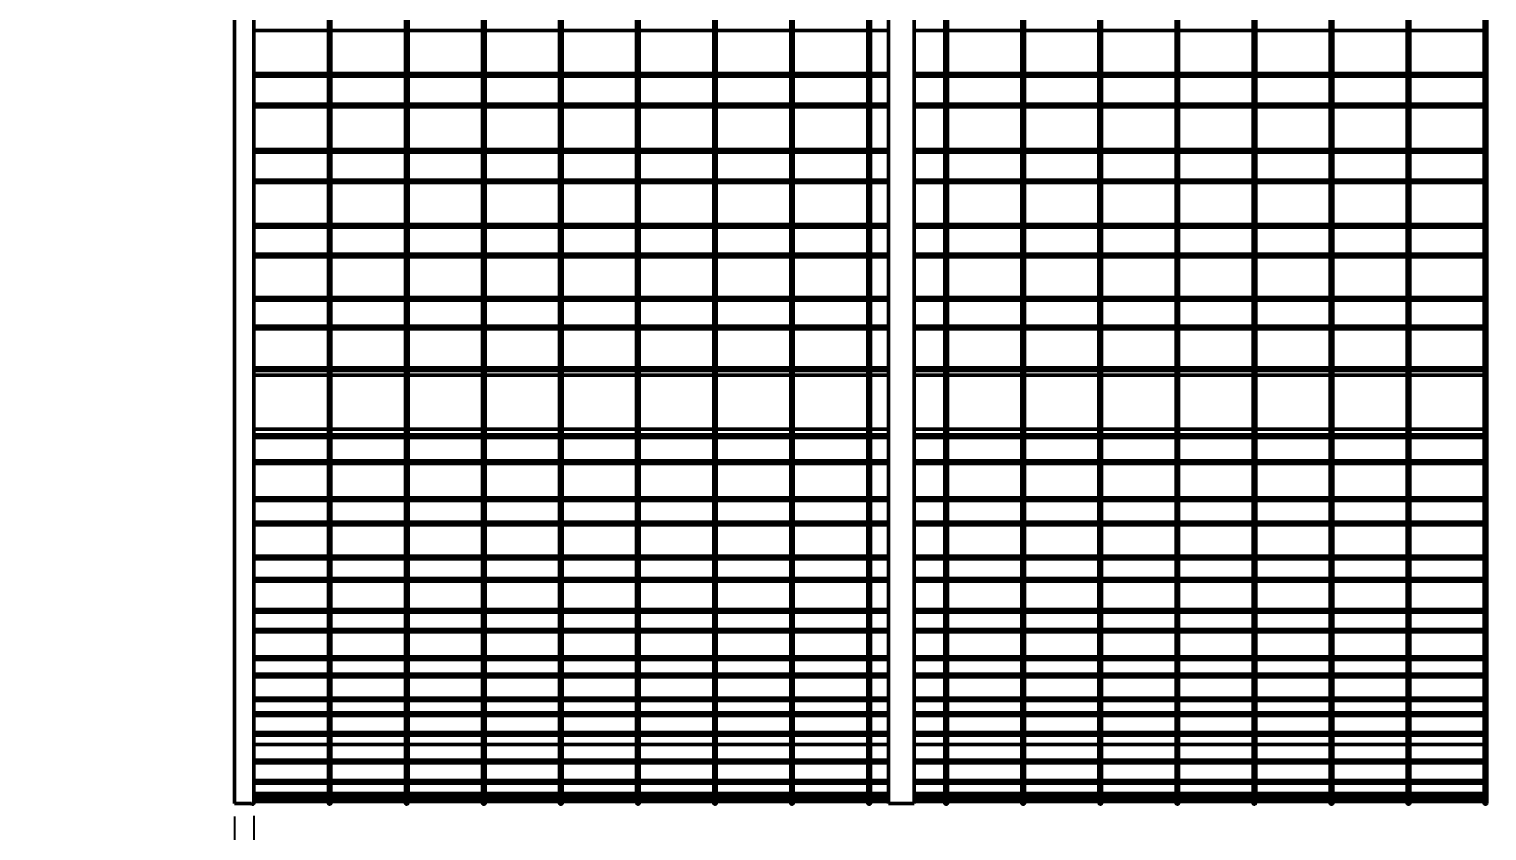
# Model space of a CAD drawing. Header units: millimetres. Extents: x 0 to 4200, y 0 to 2970.
# Drawn here: x 1057 to 1625, y 1677 to 1989 of the extents above; entities that cross this region are included whole.
import ezdxf

# ---------------------------------------------------------------- set-up
doc = ezdxf.new("R2010")
doc.units = ezdxf.units.MM
doc.header["$LTSCALE"] = 10
doc.layers.add('Co ban', color=7, linetype='Continuous', lineweight=50)
doc.layers.add('Dimension (ANSI)', color=7, linetype='Continuous', lineweight=25)
doc.styles.add('StandardAM_ANSI', font='')
doc.styles.get('StandardAM_ANSI').set_extended_font_data('VNI-Helve-Condense')
doc.dimstyles.new('Default - mm (ANSI)', dxfattribs={"dimscale": 10, "dimtxt": 5, "dimasz": 4, "dimexe": 2, "dimexo": 0.5, "dimgap": 0.8, "dimtad": 1, "dimtoh": 1, "dimdec": 0, "dimrnd": 1e-08, "dimzin": 4, "dimdsep": 46, "dimtxsty": 'StandardAM_ANSI', "dimcen": 0.09, "dimdle": 10, "dimclrd": 256, "dimclre": 256, "dimclrt": 256, "dimadec": 1, "dimazin": 1, "dimtfac": 0.61, "dimtofl": 0, "dimtmove": 0, "dimatfit": 3, "dimldrblk": 'DOT', "dimfxl": 1, "dimtolj": 1, "dimtzin": 4, "dimlwd": -1, "dimlwe": -1, "dimarcsym": 0})

# ---------------------------------------------------------------- blocks, each defined once
blk = doc.blocks.new('*D6')
at = {"layer": 'Defpoints', "color": 0, "transparency": 16777216}
for p in [(1137.24, 1688.04), (2149.24, 1688.04), (2149.24, 1343.69)]:
    blk.add_point(p, dxfattribs=at)
at = {"layer": 'Dimension (ANSI)', "transparency": 16777216}
for p, q in [((1137.24, 1683.04), (1137.24, 1323.69)), ((2149.24, 1683.04), (2149.24, 1323.69)), ((1177.24, 1343.69), (2109.24, 1343.69))]:
    blk.add_line(p, q, dxfattribs=at)
for points in [[(1177.24, 1350.36), (1177.24, 1337.02), (1137.24, 1343.69)], [(2109.24, 1350.36), (2109.24, 1337.02), (2149.24, 1343.69)]]:
    blk.add_solid(points, dxfattribs=at)
at = {"layer": 'Dimension (ANSI)', "color": 150, "true_color": 0x0080ff, "transparency": 16777216, "insert": (1580.15, 1402.76), "char_height": 50, "attachment_point": 1, "style": 'StandardAM_ANSI'}
blk.add_mtext('\\A1;1012', dxfattribs=at)
blk = doc.blocks.new('_Dot')
at = {"color": 0, "linetype": 'ByBlock', "lineweight": -2}
blk.add_line((-0.5, 0), (-1, 0), dxfattribs=at)
at = {"color": 0, "linetype": 'ByBlock', "const_width": 0.5}
blk.add_lwpolyline([(-0.25, 0, 1), (0.25, 0, 1)], format="xyb", close=True, dxfattribs=at)
blk = doc.blocks.new('*D7')
at = {"layer": 'Defpoints', "color": 0, "transparency": 16777216}
for p in [(1137.24, 1688.04), (1144.74, 1688.29), (1144.74, 1487.39)]:
    blk.add_point(p, dxfattribs=at)
at = {"layer": 'Dimension (ANSI)', "transparency": 16777216}
for p, q in [((1137.24, 1683.04), (1137.24, 1467.39)), ((1144.74, 1683.29), (1144.74, 1467.39)), ((1097.24, 1487.39), (1057.24, 1487.39)), ((1184.74, 1487.39), (1224.74, 1487.39))]:
    blk.add_line(p, q, dxfattribs=at)
for points in [[(1097.24, 1494.06), (1097.24, 1480.73), (1137.24, 1487.39)], [(1184.74, 1494.06), (1184.74, 1480.73), (1144.74, 1487.39)]]:
    blk.add_solid(points, dxfattribs=at)
at = {"layer": 'Dimension (ANSI)', "color": 150, "true_color": 0x0080ff, "transparency": 16777216, "insert": (1109.15, 1545.39), "char_height": 50, "attachment_point": 1, "style": 'StandardAM_ANSI'}
blk.add_mtext('\\A1; \\fVNI-Helve-Condense|b0|i0;\\H50.0000;7', dxfattribs=at)

msp = doc.modelspace()

# ---------------------------------------------------------------- linework, layer by layer
at = {"layer": 'Co ban'}
for p, q in [((1137.24, 2288.04), (1137.24, 1688.04)), ((1144.74, 1688.29), (1144.74, 2287.79)), ((1173.74, 2287.79), (1173.74, 1688.29)), ((1174.74, 1688.29), (1174.74, 2287.79)), ((1203.74, 2287.79), (1203.74, 1688.29)), ((1204.74, 1688.29), (1204.74, 2287.79)), ((1233.74, 2287.79), (1233.74, 1688.29)), ((1234.74, 1688.29), (1234.74, 2287.79)), ((1263.74, 2287.79), (1263.74, 1688.29)), ((1264.74, 1688.29), (1264.74, 2287.79)), ((1293.74, 2287.79), (1293.74, 1688.29)), ((1294.74, 1688.29), (1294.74, 2287.79)), ((1323.74, 2287.79), (1323.74, 1688.29)), ((1324.74, 1688.29), (1324.74, 2287.79)), ((1353.74, 2287.79), (1353.74, 1688.29)), ((1354.74, 1688.29), (1354.74, 2287.79)), ((1383.74, 2287.79), (1383.74, 1688.29)), ((1384.74, 1688.29), (1384.74, 2287.79)), ((1391.74, 2288.04), (1391.74, 1688.04)), ((1401.74, 1688.04), (1401.74, 2288.04)), ((1413.74, 2287.79), (1413.74, 1688.29)), ((1414.74, 1688.29), (1414.74, 2287.79)), ((1443.74, 2287.79), (1443.74, 1688.29)), ((1444.74, 1688.29), (1444.74, 2287.79)), ((1473.74, 2287.79), (1473.74, 1688.29)), ((1474.74, 1688.29), (1474.74, 2287.79)), ((1503.74, 2287.79), (1503.74, 1688.29)), ((1504.74, 1688.29), (1504.74, 2287.79)), ((1533.74, 2287.79), (1533.74, 1688.29)), ((1534.74, 1688.29), (1534.74, 2287.79)), ((1563.74, 2287.79), (1563.74, 1688.29)), ((1564.74, 1688.29), (1564.74, 2287.79)), ((1593.74, 2287.79), (1593.74, 1688.29)), ((1594.74, 1688.29), (1594.74, 2287.79)), ((1623.74, 2287.79), (1623.74, 1688.29)), ((1624.74, 1688.29), (1624.74, 2287.79)), ((1144.74, 1988.97), (1173.74, 1988.97)), ((1174.74, 1988.97), (1203.74, 1988.97)), ((1204.74, 1988.97), (1233.74, 1988.97)), ((1234.74, 1988.97), (1263.74, 1988.97)), ((1264.74, 1988.97), (1293.74, 1988.97)), ((1294.74, 1988.97), (1323.74, 1988.97)), ((1324.74, 1988.97), (1353.74, 1988.97)), ((1354.74, 1988.97), (1383.74, 1988.97)), ((1384.74, 1988.97), (1391.74, 1988.97)), ((1401.74, 1988.97), (1413.74, 1988.97)), ((1414.74, 1988.97), (1443.74, 1988.97)), ((1444.74, 1988.97), (1473.74, 1988.97)), ((1474.74, 1988.97), (1503.74, 1988.97)), ((1504.74, 1988.97), (1533.74, 1988.97)), ((1534.74, 1988.97), (1563.74, 1988.97)), ((1564.74, 1988.97), (1593.74, 1988.97)), ((1594.74, 1988.97), (1623.74, 1988.97)), ((1144.74, 1972.23), (1173.74, 1972.23)), ((1144.74, 1971.23), (1173.74, 1971.23)), ((1174.74, 1972.23), (1203.74, 1972.23)), ((1174.74, 1971.23), (1203.74, 1971.23)), ((1204.74, 1972.23), (1233.74, 1972.23)), ((1204.74, 1971.23), (1233.74, 1971.23)), ((1234.74, 1972.23), (1263.74, 1972.23)), ((1234.74, 1971.23), (1263.74, 1971.23)), ((1264.74, 1972.23), (1293.74, 1972.23)), ((1264.74, 1971.23), (1293.74, 1971.23)), ((1294.74, 1972.23), (1323.74, 1972.23)), ((1294.74, 1971.23), (1323.74, 1971.23)), ((1324.74, 1972.23), (1353.74, 1972.23)), ((1324.74, 1971.23), (1353.74, 1971.23)), ((1354.74, 1972.23), (1383.74, 1972.23)), ((1354.74, 1971.23), (1383.74, 1971.23)), ((1384.74, 1972.23), (1391.74, 1972.23)), ((1384.74, 1971.23), (1391.74, 1971.23)), ((1401.74, 1972.23), (1413.74, 1972.23)), ((1401.74, 1971.23), (1413.74, 1971.23)), ((1414.74, 1972.23), (1443.74, 1972.23)), ((1414.74, 1971.23), (1443.74, 1971.23)), ((1444.74, 1972.23), (1473.74, 1972.23)), ((1444.74, 1971.23), (1473.74, 1971.23)), ((1474.74, 1972.23), (1503.74, 1972.23)), ((1474.74, 1971.23), (1503.74, 1971.23)), ((1504.74, 1972.23), (1533.74, 1972.23)), ((1504.74, 1971.23), (1533.74, 1971.23)), ((1534.74, 1972.23), (1563.74, 1972.23)), ((1534.74, 1971.23), (1563.74, 1971.23)), ((1564.74, 1972.23), (1593.74, 1972.23)), ((1564.74, 1971.23), (1593.74, 1971.23)), ((1594.74, 1972.23), (1623.74, 1972.23)), ((1594.74, 1971.23), (1623.74, 1971.23)), ((1144.74, 1960.22), (1173.74, 1960.22)), ((1144.74, 1959.22), (1173.74, 1959.22)), ((1174.74, 1960.22), (1203.74, 1960.22)), ((1174.74, 1959.22), (1203.74, 1959.22)), ((1204.74, 1960.22), (1233.74, 1960.22)), ((1204.74, 1959.22), (1233.74, 1959.22)), ((1234.74, 1960.22), (1263.74, 1960.22)), ((1234.74, 1959.22), (1263.74, 1959.22)), ((1264.74, 1960.22), (1293.74, 1960.22)), ((1264.74, 1959.22), (1293.74, 1959.22)), ((1294.74, 1960.22), (1323.74, 1960.22)), ((1294.74, 1959.22), (1323.74, 1959.22)), ((1324.74, 1960.22), (1353.74, 1960.22)), ((1324.74, 1959.22), (1353.74, 1959.22)), ((1354.74, 1960.22), (1383.74, 1960.22)), ((1354.74, 1959.22), (1383.74, 1959.22)), ((1384.74, 1960.22), (1391.74, 1960.22)), ((1384.74, 1959.22), (1391.74, 1959.22)), ((1401.74, 1960.22), (1413.74, 1960.22)), ((1401.74, 1959.22), (1413.74, 1959.22)), ((1414.74, 1960.22), (1443.74, 1960.22)), ((1414.74, 1959.22), (1443.74, 1959.22)), ((1444.74, 1960.22), (1473.74, 1960.22)), ((1444.74, 1959.22), (1473.74, 1959.22)), ((1474.74, 1960.22), (1503.74, 1960.22)), ((1474.74, 1959.22), (1503.74, 1959.22)), ((1504.74, 1960.22), (1533.74, 1960.22)), ((1504.74, 1959.22), (1533.74, 1959.22)), ((1534.74, 1960.22), (1563.74, 1960.22)), ((1534.74, 1959.22), (1563.74, 1959.22)), ((1564.74, 1960.22), (1593.74, 1960.22)), ((1564.74, 1959.22), (1593.74, 1959.22)), ((1594.74, 1960.22), (1623.74, 1960.22)), ((1594.74, 1959.22), (1623.74, 1959.22)), ((1144.74, 1942.61), (1173.74, 1942.61)), ((1144.74, 1941.61), (1173.74, 1941.61)), ((1174.74, 1942.61), (1203.74, 1942.61)), ((1174.74, 1941.61), (1203.74, 1941.61)), ((1204.74, 1942.61), (1233.74, 1942.61)), ((1204.74, 1941.61), (1233.74, 1941.61)), ((1234.74, 1942.61), (1263.74, 1942.61)), ((1234.74, 1941.61), (1263.74, 1941.61)), ((1264.74, 1942.61), (1293.74, 1942.61)), ((1264.74, 1941.61), (1293.74, 1941.61)), ((1294.74, 1942.61), (1323.74, 1942.61)), ((1294.74, 1941.61), (1323.74, 1941.61)), ((1324.74, 1942.61), (1353.74, 1942.61)), ((1324.74, 1941.61), (1353.74, 1941.61)), ((1354.74, 1942.61), (1383.74, 1942.61)), ((1354.74, 1941.61), (1383.74, 1941.61)), ((1384.74, 1942.61), (1391.74, 1942.61)), ((1384.74, 1941.61), (1391.74, 1941.61)), ((1401.74, 1942.61), (1413.74, 1942.61)), ((1401.74, 1941.61), (1413.74, 1941.61)), ((1414.74, 1942.61), (1443.74, 1942.61)), ((1414.74, 1941.61), (1443.74, 1941.61)), ((1444.74, 1942.61), (1473.74, 1942.61)), ((1444.74, 1941.61), (1473.74, 1941.61)), ((1474.74, 1942.61), (1503.74, 1942.61)), ((1474.74, 1941.61), (1503.74, 1941.61)), ((1504.74, 1942.61), (1533.74, 1942.61)), ((1504.74, 1941.61), (1533.74, 1941.61)), ((1534.74, 1942.61), (1563.74, 1942.61)), ((1534.74, 1941.61), (1563.74, 1941.61)), ((1564.74, 1942.61), (1593.74, 1942.61)), ((1564.74, 1941.61), (1593.74, 1941.61)), ((1594.74, 1942.61), (1623.74, 1942.61)), ((1594.74, 1941.61), (1623.74, 1941.61)), ((1144.74, 1930.74), (1173.74, 1930.74)), ((1144.74, 1929.74), (1173.74, 1929.74)), ((1174.74, 1930.74), (1203.74, 1930.74)), ((1174.74, 1929.74), (1203.74, 1929.74)), ((1204.74, 1930.74), (1233.74, 1930.74)), ((1204.74, 1929.74), (1233.74, 1929.74)), ((1234.74, 1930.74), (1263.74, 1930.74)), ((1234.74, 1929.74), (1263.74, 1929.74)), ((1264.74, 1930.74), (1293.74, 1930.74)), ((1264.74, 1929.74), (1293.74, 1929.74)), ((1294.74, 1930.74), (1323.74, 1930.74)), ((1294.74, 1929.74), (1323.74, 1929.74)), ((1324.74, 1930.74), (1353.74, 1930.74)), ((1324.74, 1929.74), (1353.74, 1929.74)), ((1354.74, 1930.74), (1383.74, 1930.74)), ((1354.74, 1929.74), (1383.74, 1929.74)), ((1384.74, 1930.74), (1391.74, 1930.74)), ((1384.74, 1929.74), (1391.74, 1929.74)), ((1401.74, 1930.74), (1413.74, 1930.74)), ((1401.74, 1929.74), (1413.74, 1929.74)), ((1414.74, 1930.74), (1443.74, 1930.74)), ((1414.74, 1929.74), (1443.74, 1929.74)), ((1444.74, 1930.74), (1473.74, 1930.74)), ((1444.74, 1929.74), (1473.74, 1929.74)), ((1474.74, 1930.74), (1503.74, 1930.74)), ((1474.74, 1929.74), (1503.74, 1929.74)), ((1504.74, 1930.74), (1533.74, 1930.74)), ((1504.74, 1929.74), (1533.74, 1929.74)), ((1534.74, 1930.74), (1563.74, 1930.74)), ((1534.74, 1929.74), (1563.74, 1929.74)), ((1564.74, 1930.74), (1593.74, 1930.74)), ((1564.74, 1929.74), (1593.74, 1929.74)), ((1594.74, 1930.74), (1623.74, 1930.74)), ((1594.74, 1929.74), (1623.74, 1929.74)), ((1144.74, 1913.44), (1173.74, 1913.44)), ((1174.74, 1913.44), (1203.74, 1913.44)), ((1204.74, 1913.44), (1233.74, 1913.44)), ((1234.74, 1913.44), (1263.74, 1913.44)), ((1264.74, 1913.44), (1293.74, 1913.44)), ((1294.74, 1913.44), (1323.74, 1913.44)), ((1324.74, 1913.44), (1353.74, 1913.44)), ((1354.74, 1913.44), (1383.74, 1913.44)), ((1384.74, 1913.44), (1391.74, 1913.44)), ((1401.74, 1913.44), (1413.74, 1913.44)), ((1414.74, 1913.44), (1443.74, 1913.44)), ((1444.74, 1913.44), (1473.74, 1913.44)), ((1474.74, 1913.44), (1503.74, 1913.44)), ((1504.74, 1913.44), (1533.74, 1913.44)), ((1534.74, 1913.44), (1563.74, 1913.44)), ((1564.74, 1913.44), (1593.74, 1913.44)), ((1594.74, 1913.44), (1623.74, 1913.44)), ((1144.74, 1912.44), (1173.74, 1912.44)), ((1174.74, 1912.44), (1203.74, 1912.44)), ((1204.74, 1912.44), (1233.74, 1912.44)), ((1234.74, 1912.44), (1263.74, 1912.44)), ((1264.74, 1912.44), (1293.74, 1912.44)), ((1294.74, 1912.44), (1323.74, 1912.44)), ((1324.74, 1912.44), (1353.74, 1912.44)), ((1354.74, 1912.44), (1383.74, 1912.44)), ((1384.74, 1912.44), (1391.74, 1912.44)), ((1401.74, 1912.44), (1413.74, 1912.44)), ((1414.74, 1912.44), (1443.74, 1912.44)), ((1444.74, 1912.44), (1473.74, 1912.44)), ((1474.74, 1912.44), (1503.74, 1912.44)), ((1504.74, 1912.44), (1533.74, 1912.44)), ((1534.74, 1912.44), (1563.74, 1912.44)), ((1564.74, 1912.44), (1593.74, 1912.44)), ((1594.74, 1912.44), (1623.74, 1912.44)), ((1144.74, 1901.85), (1173.74, 1901.85)), ((1174.74, 1901.85), (1203.74, 1901.85)), ((1204.74, 1901.85), (1233.74, 1901.85)), ((1234.74, 1901.85), (1263.74, 1901.85)), ((1264.74, 1901.85), (1293.74, 1901.85)), ((1294.74, 1901.85), (1323.74, 1901.85)), ((1324.74, 1901.85), (1353.74, 1901.85)), ((1354.74, 1901.85), (1383.74, 1901.85)), ((1384.74, 1901.85), (1391.74, 1901.85)), ((1401.74, 1901.85), (1413.74, 1901.85)), ((1414.74, 1901.85), (1443.74, 1901.85)), ((1444.74, 1901.85), (1473.74, 1901.85)), ((1474.74, 1901.85), (1503.74, 1901.85)), ((1504.74, 1901.85), (1533.74, 1901.85)), ((1534.74, 1901.85), (1563.74, 1901.85)), ((1564.74, 1901.85), (1593.74, 1901.85)), ((1594.74, 1901.85), (1623.74, 1901.85)), ((1144.74, 1900.85), (1173.74, 1900.85)), ((1174.74, 1900.85), (1203.74, 1900.85)), ((1204.74, 1900.85), (1233.74, 1900.85)), ((1234.74, 1900.85), (1263.74, 1900.85)), ((1264.74, 1900.85), (1293.74, 1900.85)), ((1294.74, 1900.85), (1323.74, 1900.85)), ((1324.74, 1900.85), (1353.74, 1900.85)), ((1354.74, 1900.85), (1383.74, 1900.85)), ((1384.74, 1900.85), (1391.74, 1900.85)), ((1401.74, 1900.85), (1413.74, 1900.85)), ((1414.74, 1900.85), (1443.74, 1900.85)), ((1444.74, 1900.85), (1473.74, 1900.85)), ((1474.74, 1900.85), (1503.74, 1900.85)), ((1504.74, 1900.85), (1533.74, 1900.85)), ((1534.74, 1900.85), (1563.74, 1900.85)), ((1564.74, 1900.85), (1593.74, 1900.85)), ((1594.74, 1900.85), (1623.74, 1900.85)), ((1144.74, 1885.03), (1173.74, 1885.03)), ((1174.74, 1885.03), (1203.74, 1885.03)), ((1204.74, 1885.03), (1233.74, 1885.03)), ((1234.74, 1885.03), (1263.74, 1885.03)), ((1264.74, 1885.03), (1293.74, 1885.03)), ((1294.74, 1885.03), (1323.74, 1885.03)), ((1324.74, 1885.03), (1353.74, 1885.03)), ((1354.74, 1885.03), (1383.74, 1885.03)), ((1384.74, 1885.03), (1391.74, 1885.03)), ((1401.74, 1885.03), (1413.74, 1885.03)), ((1414.74, 1885.03), (1443.74, 1885.03)), ((1444.74, 1885.03), (1473.74, 1885.03)), ((1474.74, 1885.03), (1503.74, 1885.03)), ((1504.74, 1885.03), (1533.74, 1885.03)), ((1534.74, 1885.03), (1563.74, 1885.03)), ((1564.74, 1885.03), (1593.74, 1885.03)), ((1594.74, 1885.03), (1623.74, 1885.03)), ((1144.74, 1884.03), (1173.74, 1884.03)), ((1174.74, 1884.03), (1203.74, 1884.03)), ((1204.74, 1884.03), (1233.74, 1884.03)), ((1234.74, 1884.03), (1263.74, 1884.03)), ((1264.74, 1884.03), (1293.74, 1884.03)), ((1294.74, 1884.03), (1323.74, 1884.03)), ((1324.74, 1884.03), (1353.74, 1884.03)), ((1354.74, 1884.03), (1383.74, 1884.03)), ((1384.74, 1884.03), (1391.74, 1884.03)), ((1401.74, 1884.03), (1413.74, 1884.03)), ((1414.74, 1884.03), (1443.74, 1884.03)), ((1444.74, 1884.03), (1473.74, 1884.03)), ((1474.74, 1884.03), (1503.74, 1884.03)), ((1504.74, 1884.03), (1533.74, 1884.03)), ((1534.74, 1884.03), (1563.74, 1884.03)), ((1564.74, 1884.03), (1593.74, 1884.03)), ((1594.74, 1884.03), (1623.74, 1884.03)), ((1144.74, 1873.81), (1173.74, 1873.81)), ((1144.74, 1872.81), (1173.74, 1872.81)), ((1174.74, 1873.81), (1203.74, 1873.81)), ((1174.74, 1872.81), (1203.74, 1872.81)), ((1204.74, 1873.81), (1233.74, 1873.81)), ((1204.74, 1872.81), (1233.74, 1872.81)), ((1234.74, 1873.81), (1263.74, 1873.81)), ((1234.74, 1872.81), (1263.74, 1872.81)), ((1264.74, 1873.81), (1293.74, 1873.81)), ((1264.74, 1872.81), (1293.74, 1872.81)), ((1294.74, 1873.81), (1323.74, 1873.81)), ((1294.74, 1872.81), (1323.74, 1872.81)), ((1324.74, 1873.81), (1353.74, 1873.81)), ((1324.74, 1872.81), (1353.74, 1872.81)), ((1354.74, 1873.81), (1383.74, 1873.81)), ((1354.74, 1872.81), (1383.74, 1872.81)), ((1384.74, 1873.81), (1391.74, 1873.81)), ((1384.74, 1872.81), (1391.74, 1872.81)), ((1401.74, 1873.81), (1413.74, 1873.81)), ((1401.74, 1872.81), (1413.74, 1872.81)), ((1414.74, 1873.81), (1443.74, 1873.81)), ((1414.74, 1872.81), (1443.74, 1872.81)), ((1444.74, 1873.81), (1473.74, 1873.81)), ((1444.74, 1872.81), (1473.74, 1872.81)), ((1474.74, 1873.81), (1503.74, 1873.81)), ((1474.74, 1872.81), (1503.74, 1872.81)), ((1504.74, 1873.81), (1533.74, 1873.81)), ((1504.74, 1872.81), (1533.74, 1872.81)), ((1534.74, 1873.81), (1563.74, 1873.81)), ((1534.74, 1872.81), (1563.74, 1872.81)), ((1564.74, 1873.81), (1593.74, 1873.81)), ((1564.74, 1872.81), (1593.74, 1872.81)), ((1594.74, 1873.81), (1623.74, 1873.81)), ((1594.74, 1872.81), (1623.74, 1872.81)), ((1144.74, 1857.64), (1173.74, 1857.64)), ((1144.74, 1856.64), (1173.74, 1856.64)), ((1174.74, 1857.64), (1203.74, 1857.64)), ((1174.74, 1856.64), (1203.74, 1856.64)), ((1204.74, 1857.64), (1233.74, 1857.64)), ((1204.74, 1856.64), (1233.74, 1856.64)), ((1234.74, 1857.64), (1263.74, 1857.64)), ((1234.74, 1856.64), (1263.74, 1856.64)), ((1264.74, 1857.64), (1293.74, 1857.64)), ((1264.74, 1856.64), (1293.74, 1856.64)), ((1294.74, 1857.64), (1323.74, 1857.64)), ((1294.74, 1856.64), (1323.74, 1856.64)), ((1324.74, 1857.64), (1353.74, 1857.64)), ((1324.74, 1856.64), (1353.74, 1856.64)), ((1354.74, 1857.64), (1383.74, 1857.64)), ((1354.74, 1856.64), (1383.74, 1856.64)), ((1384.74, 1857.64), (1391.74, 1857.64)), ((1384.74, 1856.64), (1391.74, 1856.64)), ((1401.74, 1857.64), (1413.74, 1857.64)), ((1401.74, 1856.64), (1413.74, 1856.64)), ((1414.74, 1857.64), (1443.74, 1857.64)), ((1414.74, 1856.64), (1443.74, 1856.64)), ((1444.74, 1857.64), (1473.74, 1857.64)), ((1444.74, 1856.64), (1473.74, 1856.64)), ((1474.74, 1857.64), (1503.74, 1857.64)), ((1474.74, 1856.64), (1503.74, 1856.64)), ((1504.74, 1857.64), (1533.74, 1857.64)), ((1504.74, 1856.64), (1533.74, 1856.64)), ((1534.74, 1857.64), (1563.74, 1857.64)), ((1534.74, 1856.64), (1563.74, 1856.64)), ((1564.74, 1857.64), (1593.74, 1857.64)), ((1564.74, 1856.64), (1593.74, 1856.64)), ((1594.74, 1857.64), (1623.74, 1857.64)), ((1594.74, 1856.64), (1623.74, 1856.64)), ((1173.74, 1854.79), (1144.74, 1854.79)), ((1203.74, 1854.79), (1174.74, 1854.79)), ((1233.74, 1854.79), (1204.74, 1854.79)), ((1263.74, 1854.79), (1234.74, 1854.79)), ((1293.74, 1854.79), (1264.74, 1854.79)), ((1323.74, 1854.79), (1294.74, 1854.79)), ((1353.74, 1854.79), (1324.74, 1854.79)), ((1383.74, 1854.79), (1354.74, 1854.79)), ((1391.74, 1854.79), (1384.74, 1854.79)), ((1413.74, 1854.79), (1401.74, 1854.79)), ((1443.74, 1854.79), (1414.74, 1854.79)), ((1473.74, 1854.79), (1444.74, 1854.79)), ((1503.74, 1854.79), (1474.74, 1854.79)), ((1533.74, 1854.79), (1504.74, 1854.79)), ((1563.74, 1854.79), (1534.74, 1854.79)), ((1593.74, 1854.79), (1564.74, 1854.79)), ((1623.74, 1854.79), (1594.74, 1854.79)), ((1173.74, 1833.79), (1144.74, 1833.79)), ((1203.74, 1833.79), (1174.74, 1833.79)), ((1233.74, 1833.79), (1204.74, 1833.79)), ((1263.74, 1833.79), (1234.74, 1833.79)), ((1293.74, 1833.79), (1264.74, 1833.79)), ((1323.74, 1833.79), (1294.74, 1833.79)), ((1353.74, 1833.79), (1324.74, 1833.79)), ((1383.74, 1833.79), (1354.74, 1833.79)), ((1391.74, 1833.79), (1384.74, 1833.79)), ((1413.74, 1833.79), (1401.74, 1833.79)), ((1443.74, 1833.79), (1414.74, 1833.79)), ((1473.74, 1833.79), (1444.74, 1833.79)), ((1503.74, 1833.79), (1474.74, 1833.79)), ((1533.74, 1833.79), (1504.74, 1833.79)), ((1563.74, 1833.79), (1534.74, 1833.79)), ((1593.74, 1833.79), (1564.74, 1833.79)), ((1623.74, 1833.79), (1594.74, 1833.79)), ((1144.74, 1831.55), (1173.74, 1831.55)), ((1144.74, 1830.55), (1173.74, 1830.55)), ((1174.74, 1831.55), (1203.74, 1831.55)), ((1174.74, 1830.55), (1203.74, 1830.55)), ((1204.74, 1831.55), (1233.74, 1831.55)), ((1204.74, 1830.55), (1233.74, 1830.55)), ((1234.74, 1831.55), (1263.74, 1831.55)), ((1234.74, 1830.55), (1263.74, 1830.55)), ((1264.74, 1831.55), (1293.74, 1831.55)), ((1264.74, 1830.55), (1293.74, 1830.55)), ((1294.74, 1831.55), (1323.74, 1831.55)), ((1294.74, 1830.55), (1323.74, 1830.55)), ((1324.74, 1831.55), (1353.74, 1831.55)), ((1324.74, 1830.55), (1353.74, 1830.55)), ((1354.74, 1831.55), (1383.74, 1831.55)), ((1354.74, 1830.55), (1383.74, 1830.55)), ((1384.74, 1831.55), (1391.74, 1831.55)), ((1384.74, 1830.55), (1391.74, 1830.55)), ((1401.74, 1831.55), (1413.74, 1831.55)), ((1401.74, 1830.55), (1413.74, 1830.55)), ((1414.74, 1831.55), (1443.74, 1831.55)), ((1414.74, 1830.55), (1443.74, 1830.55)), ((1444.74, 1831.55), (1473.74, 1831.55)), ((1444.74, 1830.55), (1473.74, 1830.55)), ((1474.74, 1831.55), (1503.74, 1831.55)), ((1474.74, 1830.55), (1503.74, 1830.55)), ((1504.74, 1831.55), (1533.74, 1831.55)), ((1504.74, 1830.55), (1533.74, 1830.55)), ((1534.74, 1831.55), (1563.74, 1831.55)), ((1534.74, 1830.55), (1563.74, 1830.55)), ((1564.74, 1831.55), (1593.74, 1831.55)), ((1564.74, 1830.55), (1593.74, 1830.55)), ((1594.74, 1831.55), (1623.74, 1831.55)), ((1594.74, 1830.55), (1623.74, 1830.55)), ((1144.74, 1821.43), (1173.74, 1821.43)), ((1144.74, 1820.43), (1173.74, 1820.43)), ((1174.74, 1821.43), (1203.74, 1821.43)), ((1174.74, 1820.43), (1203.74, 1820.43)), ((1204.74, 1821.43), (1233.74, 1821.43)), ((1204.74, 1820.43), (1233.74, 1820.43)), ((1234.74, 1821.43), (1263.74, 1821.43)), ((1234.74, 1820.43), (1263.74, 1820.43)), ((1264.74, 1821.43), (1293.74, 1821.43)), ((1264.74, 1820.43), (1293.74, 1820.43)), ((1294.74, 1821.43), (1323.74, 1821.43)), ((1294.74, 1820.43), (1323.74, 1820.43)), ((1324.74, 1821.43), (1353.74, 1821.43)), ((1324.74, 1820.43), (1353.74, 1820.43)), ((1354.74, 1821.43), (1383.74, 1821.43)), ((1354.74, 1820.43), (1383.74, 1820.43)), ((1384.74, 1821.43), (1391.74, 1821.43)), ((1384.74, 1820.43), (1391.74, 1820.43)), ((1401.74, 1821.43), (1413.74, 1821.43)), ((1401.74, 1820.43), (1413.74, 1820.43)), ((1414.74, 1821.43), (1443.74, 1821.43)), ((1414.74, 1820.43), (1443.74, 1820.43)), ((1444.74, 1821.43), (1473.74, 1821.43)), ((1444.74, 1820.43), (1473.74, 1820.43)), ((1474.74, 1821.43), (1503.74, 1821.43)), ((1474.74, 1820.43), (1503.74, 1820.43)), ((1504.74, 1821.43), (1533.74, 1821.43)), ((1504.74, 1820.43), (1533.74, 1820.43)), ((1534.74, 1821.43), (1563.74, 1821.43)), ((1534.74, 1820.43), (1563.74, 1820.43)), ((1564.74, 1821.43), (1593.74, 1821.43)), ((1564.74, 1820.43), (1593.74, 1820.43)), ((1594.74, 1821.43), (1623.74, 1821.43)), ((1594.74, 1820.43), (1623.74, 1820.43)), ((1144.74, 1807.02), (1173.74, 1807.02)), ((1144.74, 1806.02), (1173.74, 1806.02)), ((1174.74, 1807.02), (1203.74, 1807.02)), ((1174.74, 1806.02), (1203.74, 1806.02)), ((1204.74, 1807.02), (1233.74, 1807.02)), ((1204.74, 1806.02), (1233.74, 1806.02)), ((1234.74, 1807.02), (1263.74, 1807.02)), ((1234.74, 1806.02), (1263.74, 1806.02)), ((1264.74, 1807.02), (1293.74, 1807.02)), ((1264.74, 1806.02), (1293.74, 1806.02)), ((1294.74, 1807.02), (1323.74, 1807.02)), ((1294.74, 1806.02), (1323.74, 1806.02)), ((1324.74, 1807.02), (1353.74, 1807.02)), ((1324.74, 1806.02), (1353.74, 1806.02)), ((1354.74, 1807.02), (1383.74, 1807.02)), ((1354.74, 1806.02), (1383.74, 1806.02)), ((1384.74, 1807.02), (1391.74, 1807.02)), ((1384.74, 1806.02), (1391.74, 1806.02)), ((1401.74, 1807.02), (1413.74, 1807.02)), ((1401.74, 1806.02), (1413.74, 1806.02)), ((1414.74, 1807.02), (1443.74, 1807.02)), ((1414.74, 1806.02), (1443.74, 1806.02)), ((1444.74, 1807.02), (1473.74, 1807.02)), ((1444.74, 1806.02), (1473.74, 1806.02)), ((1474.74, 1807.02), (1503.74, 1807.02)), ((1474.74, 1806.02), (1503.74, 1806.02)), ((1504.74, 1807.02), (1533.74, 1807.02)), ((1504.74, 1806.02), (1533.74, 1806.02)), ((1534.74, 1807.02), (1563.74, 1807.02)), ((1534.74, 1806.02), (1563.74, 1806.02)), ((1564.74, 1807.02), (1593.74, 1807.02)), ((1564.74, 1806.02), (1593.74, 1806.02)), ((1594.74, 1807.02), (1623.74, 1807.02)), ((1594.74, 1806.02), (1623.74, 1806.02)), ((1144.74, 1797.6), (1173.74, 1797.6)), ((1144.74, 1796.6), (1173.74, 1796.6)), ((1174.74, 1797.6), (1203.74, 1797.6)), ((1174.74, 1796.6), (1203.74, 1796.6)), ((1204.74, 1797.6), (1233.74, 1797.6)), ((1204.74, 1796.6), (1233.74, 1796.6)), ((1234.74, 1797.6), (1263.74, 1797.6)), ((1234.74, 1796.6), (1263.74, 1796.6)), ((1264.74, 1797.6), (1293.74, 1797.6)), ((1264.74, 1796.6), (1293.74, 1796.6)), ((1294.74, 1797.6), (1323.74, 1797.6)), ((1294.74, 1796.6), (1323.74, 1796.6)), ((1324.74, 1797.6), (1353.74, 1797.6)), ((1324.74, 1796.6), (1353.74, 1796.6)), ((1354.74, 1797.6), (1383.74, 1797.6)), ((1354.74, 1796.6), (1383.74, 1796.6)), ((1384.74, 1797.6), (1391.74, 1797.6)), ((1384.74, 1796.6), (1391.74, 1796.6)), ((1401.74, 1797.6), (1413.74, 1797.6)), ((1401.74, 1796.6), (1413.74, 1796.6)), ((1414.74, 1797.6), (1443.74, 1797.6)), ((1414.74, 1796.6), (1443.74, 1796.6)), ((1444.74, 1797.6), (1473.74, 1797.6)), ((1444.74, 1796.6), (1473.74, 1796.6)), ((1474.74, 1797.6), (1503.74, 1797.6)), ((1474.74, 1796.6), (1503.74, 1796.6)), ((1504.74, 1797.6), (1533.74, 1797.6)), ((1504.74, 1796.6), (1533.74, 1796.6)), ((1534.74, 1797.6), (1563.74, 1797.6)), ((1534.74, 1796.6), (1563.74, 1796.6)), ((1564.74, 1797.6), (1593.74, 1797.6)), ((1564.74, 1796.6), (1593.74, 1796.6)), ((1594.74, 1797.6), (1623.74, 1797.6)), ((1594.74, 1796.6), (1623.74, 1796.6)), ((1144.74, 1784.3), (1173.74, 1784.3)), ((1144.74, 1783.3), (1173.74, 1783.3)), ((1174.74, 1784.3), (1203.74, 1784.3)), ((1174.74, 1783.3), (1203.74, 1783.3)), ((1204.74, 1784.3), (1233.74, 1784.3)), ((1204.74, 1783.3), (1233.74, 1783.3)), ((1234.74, 1784.3), (1263.74, 1784.3)), ((1234.74, 1783.3), (1263.74, 1783.3)), ((1264.74, 1784.3), (1293.74, 1784.3)), ((1264.74, 1783.3), (1293.74, 1783.3)), ((1294.74, 1784.3), (1323.74, 1784.3)), ((1294.74, 1783.3), (1323.74, 1783.3)), ((1324.74, 1784.3), (1353.74, 1784.3)), ((1324.74, 1783.3), (1353.74, 1783.3)), ((1354.74, 1784.3), (1383.74, 1784.3)), ((1354.74, 1783.3), (1383.74, 1783.3)), ((1384.74, 1784.3), (1391.74, 1784.3)), ((1384.74, 1783.3), (1391.74, 1783.3)), ((1401.74, 1784.3), (1413.74, 1784.3)), ((1401.74, 1783.3), (1413.74, 1783.3)), ((1414.74, 1784.3), (1443.74, 1784.3)), ((1414.74, 1783.3), (1443.74, 1783.3)), ((1444.74, 1784.3), (1473.74, 1784.3)), ((1444.74, 1783.3), (1473.74, 1783.3)), ((1474.74, 1784.3), (1503.74, 1784.3)), ((1474.74, 1783.3), (1503.74, 1783.3)), ((1504.74, 1784.3), (1533.74, 1784.3)), ((1504.74, 1783.3), (1533.74, 1783.3)), ((1534.74, 1784.3), (1563.74, 1784.3)), ((1534.74, 1783.3), (1563.74, 1783.3)), ((1564.74, 1784.3), (1593.74, 1784.3)), ((1564.74, 1783.3), (1593.74, 1783.3)), ((1594.74, 1784.3), (1623.74, 1784.3)), ((1594.74, 1783.3), (1623.74, 1783.3)), ((1144.74, 1775.68), (1173.74, 1775.68)), ((1144.74, 1774.68), (1173.74, 1774.68)), ((1174.74, 1775.68), (1203.74, 1775.68)), ((1174.74, 1774.68), (1203.74, 1774.68)), ((1204.74, 1775.68), (1233.74, 1775.68)), ((1204.74, 1774.68), (1233.74, 1774.68)), ((1234.74, 1775.68), (1263.74, 1775.68)), ((1234.74, 1774.68), (1263.74, 1774.68)), ((1264.74, 1775.68), (1293.74, 1775.68)), ((1264.74, 1774.68), (1293.74, 1774.68)), ((1294.74, 1775.68), (1323.74, 1775.68)), ((1294.74, 1774.68), (1323.74, 1774.68)), ((1324.74, 1775.68), (1353.74, 1775.68)), ((1324.74, 1774.68), (1353.74, 1774.68)), ((1354.74, 1775.68), (1383.74, 1775.68)), ((1354.74, 1774.68), (1383.74, 1774.68)), ((1384.74, 1775.68), (1391.74, 1775.68)), ((1384.74, 1774.68), (1391.74, 1774.68)), ((1401.74, 1775.68), (1413.74, 1775.68)), ((1401.74, 1774.68), (1413.74, 1774.68)), ((1414.74, 1775.68), (1443.74, 1775.68)), ((1414.74, 1774.68), (1443.74, 1774.68)), ((1444.74, 1775.68), (1473.74, 1775.68)), ((1444.74, 1774.68), (1473.74, 1774.68)), ((1474.74, 1775.68), (1503.74, 1775.68)), ((1474.74, 1774.68), (1503.74, 1774.68)), ((1504.74, 1775.68), (1533.74, 1775.68)), ((1504.74, 1774.68), (1533.74, 1774.68)), ((1534.74, 1775.68), (1563.74, 1775.68)), ((1534.74, 1774.68), (1563.74, 1774.68)), ((1564.74, 1775.68), (1593.74, 1775.68)), ((1564.74, 1774.68), (1593.74, 1774.68)), ((1594.74, 1775.68), (1623.74, 1775.68)), ((1594.74, 1774.68), (1623.74, 1774.68)), ((1144.74, 1763.61), (1173.74, 1763.61)), ((1144.74, 1762.61), (1173.74, 1762.61)), ((1174.74, 1763.61), (1203.74, 1763.61)), ((1174.74, 1762.61), (1203.74, 1762.61)), ((1204.74, 1763.61), (1233.74, 1763.61)), ((1204.74, 1762.61), (1233.74, 1762.61)), ((1234.74, 1763.61), (1263.74, 1763.61)), ((1234.74, 1762.61), (1263.74, 1762.61)), ((1264.74, 1763.61), (1293.74, 1763.61)), ((1264.74, 1762.61), (1293.74, 1762.61)), ((1294.74, 1763.61), (1323.74, 1763.61)), ((1294.74, 1762.61), (1323.74, 1762.61)), ((1324.74, 1763.61), (1353.74, 1763.61)), ((1324.74, 1762.61), (1353.74, 1762.61)), ((1354.74, 1763.61), (1383.74, 1763.61)), ((1354.74, 1762.61), (1383.74, 1762.61)), ((1384.74, 1763.61), (1391.74, 1763.61)), ((1384.74, 1762.61), (1391.74, 1762.61)), ((1401.74, 1763.61), (1413.74, 1763.61)), ((1401.74, 1762.61), (1413.74, 1762.61)), ((1414.74, 1763.61), (1443.74, 1763.61)), ((1414.74, 1762.61), (1443.74, 1762.61)), ((1444.74, 1763.61), (1473.74, 1763.61)), ((1444.74, 1762.61), (1473.74, 1762.61)), ((1474.74, 1763.61), (1503.74, 1763.61)), ((1474.74, 1762.61), (1503.74, 1762.61)), ((1504.74, 1763.61), (1533.74, 1763.61)), ((1504.74, 1762.61), (1533.74, 1762.61)), ((1534.74, 1763.61), (1563.74, 1763.61)), ((1534.74, 1762.61), (1563.74, 1762.61)), ((1564.74, 1763.61), (1593.74, 1763.61)), ((1564.74, 1762.61), (1593.74, 1762.61)), ((1594.74, 1763.61), (1623.74, 1763.61)), ((1594.74, 1762.61), (1623.74, 1762.61)), ((1144.74, 1755.86), (1173.74, 1755.86)), ((1144.74, 1754.86), (1173.74, 1754.86)), ((1174.74, 1755.86), (1203.74, 1755.86)), ((1174.74, 1754.86), (1203.74, 1754.86)), ((1204.74, 1755.86), (1233.74, 1755.86)), ((1204.74, 1754.86), (1233.74, 1754.86)), ((1234.74, 1755.86), (1263.74, 1755.86)), ((1234.74, 1754.86), (1263.74, 1754.86)), ((1264.74, 1755.86), (1293.74, 1755.86)), ((1264.74, 1754.86), (1293.74, 1754.86)), ((1294.74, 1755.86), (1323.74, 1755.86)), ((1294.74, 1754.86), (1323.74, 1754.86)), ((1324.74, 1755.86), (1353.74, 1755.86)), ((1324.74, 1754.86), (1353.74, 1754.86)), ((1354.74, 1755.86), (1383.74, 1755.86)), ((1354.74, 1754.86), (1383.74, 1754.86)), ((1384.74, 1755.86), (1391.74, 1755.86)), ((1384.74, 1754.86), (1391.74, 1754.86)), ((1401.74, 1755.86), (1413.74, 1755.86)), ((1401.74, 1754.86), (1413.74, 1754.86)), ((1414.74, 1755.86), (1443.74, 1755.86)), ((1414.74, 1754.86), (1443.74, 1754.86)), ((1444.74, 1755.86), (1473.74, 1755.86)), ((1444.74, 1754.86), (1473.74, 1754.86)), ((1474.74, 1755.86), (1503.74, 1755.86)), ((1474.74, 1754.86), (1503.74, 1754.86)), ((1504.74, 1755.86), (1533.74, 1755.86)), ((1504.74, 1754.86), (1533.74, 1754.86)), ((1534.74, 1755.86), (1563.74, 1755.86)), ((1534.74, 1754.86), (1563.74, 1754.86)), ((1564.74, 1755.86), (1593.74, 1755.86)), ((1564.74, 1754.86), (1593.74, 1754.86)), ((1594.74, 1755.86), (1623.74, 1755.86)), ((1594.74, 1754.86), (1623.74, 1754.86)), ((1144.74, 1745.15), (1173.74, 1745.15)), ((1144.74, 1744.15), (1173.74, 1744.15)), ((1174.74, 1745.15), (1203.74, 1745.15)), ((1174.74, 1744.15), (1203.74, 1744.15)), ((1204.74, 1745.15), (1233.74, 1745.15)), ((1204.74, 1744.15), (1233.74, 1744.15)), ((1234.74, 1745.15), (1263.74, 1745.15)), ((1234.74, 1744.15), (1263.74, 1744.15)), ((1264.74, 1745.15), (1293.74, 1745.15)), ((1264.74, 1744.15), (1293.74, 1744.15)), ((1294.74, 1745.15), (1323.74, 1745.15)), ((1294.74, 1744.15), (1323.74, 1744.15)), ((1324.74, 1745.15), (1353.74, 1745.15)), ((1324.74, 1744.15), (1353.74, 1744.15)), ((1354.74, 1745.15), (1383.74, 1745.15)), ((1354.74, 1744.15), (1383.74, 1744.15)), ((1384.74, 1745.15), (1391.74, 1745.15)), ((1384.74, 1744.15), (1391.74, 1744.15)), ((1401.74, 1745.15), (1413.74, 1745.15)), ((1401.74, 1744.15), (1413.74, 1744.15)), ((1414.74, 1745.15), (1443.74, 1745.15)), ((1414.74, 1744.15), (1443.74, 1744.15)), ((1444.74, 1745.15), (1473.74, 1745.15)), ((1444.74, 1744.15), (1473.74, 1744.15)), ((1474.74, 1745.15), (1503.74, 1745.15)), ((1474.74, 1744.15), (1503.74, 1744.15)), ((1504.74, 1745.15), (1533.74, 1745.15)), ((1504.74, 1744.15), (1533.74, 1744.15)), ((1534.74, 1745.15), (1563.74, 1745.15)), ((1534.74, 1744.15), (1563.74, 1744.15)), ((1564.74, 1745.15), (1593.74, 1745.15)), ((1564.74, 1744.15), (1593.74, 1744.15)), ((1594.74, 1745.15), (1623.74, 1745.15)), ((1594.74, 1744.15), (1623.74, 1744.15)), ((1144.74, 1738.36), (1173.74, 1738.36)), ((1144.74, 1737.36), (1173.74, 1737.36)), ((1174.74, 1738.36), (1203.74, 1738.36)), ((1174.74, 1737.36), (1203.74, 1737.36)), ((1204.74, 1738.36), (1233.74, 1738.36)), ((1204.74, 1737.36), (1233.74, 1737.36)), ((1234.74, 1738.36), (1263.74, 1738.36)), ((1234.74, 1737.36), (1263.74, 1737.36)), ((1264.74, 1738.36), (1293.74, 1738.36)), ((1264.74, 1737.36), (1293.74, 1737.36)), ((1294.74, 1738.36), (1323.74, 1738.36)), ((1294.74, 1737.36), (1323.74, 1737.36)), ((1324.74, 1738.36), (1353.74, 1738.36)), ((1324.74, 1737.36), (1353.74, 1737.36)), ((1354.74, 1738.36), (1383.74, 1738.36)), ((1354.74, 1737.36), (1383.74, 1737.36)), ((1384.74, 1738.36), (1391.74, 1738.36)), ((1384.74, 1737.36), (1391.74, 1737.36)), ((1401.74, 1738.36), (1413.74, 1738.36)), ((1401.74, 1737.36), (1413.74, 1737.36)), ((1414.74, 1738.36), (1443.74, 1738.36)), ((1414.74, 1737.36), (1443.74, 1737.36)), ((1444.74, 1738.36), (1473.74, 1738.36)), ((1444.74, 1737.36), (1473.74, 1737.36)), ((1474.74, 1738.36), (1503.74, 1738.36)), ((1474.74, 1737.36), (1503.74, 1737.36)), ((1504.74, 1738.36), (1533.74, 1738.36)), ((1504.74, 1737.36), (1533.74, 1737.36)), ((1534.74, 1738.36), (1563.74, 1738.36)), ((1534.74, 1737.36), (1563.74, 1737.36)), ((1564.74, 1738.36), (1593.74, 1738.36)), ((1564.74, 1737.36), (1593.74, 1737.36)), ((1594.74, 1738.36), (1623.74, 1738.36)), ((1594.74, 1737.36), (1623.74, 1737.36)), ((1144.74, 1729.11), (1173.74, 1729.11)), ((1144.74, 1728.11), (1173.74, 1728.11)), ((1174.74, 1729.11), (1203.74, 1729.11)), ((1174.74, 1728.11), (1203.74, 1728.11)), ((1204.74, 1729.11), (1233.74, 1729.11)), ((1204.74, 1728.11), (1233.74, 1728.11)), ((1234.74, 1729.11), (1263.74, 1729.11)), ((1234.74, 1728.11), (1263.74, 1728.11)), ((1264.74, 1729.11), (1293.74, 1729.11)), ((1264.74, 1728.11), (1293.74, 1728.11)), ((1294.74, 1729.11), (1323.74, 1729.11)), ((1294.74, 1728.11), (1323.74, 1728.11)), ((1324.74, 1729.11), (1353.74, 1729.11)), ((1324.74, 1728.11), (1353.74, 1728.11)), ((1354.74, 1729.11), (1383.74, 1729.11)), ((1354.74, 1728.11), (1383.74, 1728.11)), ((1384.74, 1729.11), (1391.74, 1729.11)), ((1384.74, 1728.11), (1391.74, 1728.11)), ((1401.74, 1729.11), (1413.74, 1729.11)), ((1401.74, 1728.11), (1413.74, 1728.11)), ((1414.74, 1729.11), (1443.74, 1729.11)), ((1414.74, 1728.11), (1443.74, 1728.11)), ((1444.74, 1729.11), (1473.74, 1729.11)), ((1444.74, 1728.11), (1473.74, 1728.11)), ((1474.74, 1729.11), (1503.74, 1729.11)), ((1474.74, 1728.11), (1503.74, 1728.11)), ((1504.74, 1729.11), (1533.74, 1729.11)), ((1504.74, 1728.11), (1533.74, 1728.11)), ((1534.74, 1729.11), (1563.74, 1729.11)), ((1534.74, 1728.11), (1563.74, 1728.11)), ((1564.74, 1729.11), (1593.74, 1729.11)), ((1564.74, 1728.11), (1593.74, 1728.11)), ((1594.74, 1729.11), (1623.74, 1729.11)), ((1594.74, 1728.11), (1623.74, 1728.11)), ((1144.74, 1723.35), (1173.74, 1723.35)), ((1144.74, 1722.35), (1173.74, 1722.35)), ((1174.74, 1723.35), (1203.74, 1723.35)), ((1174.74, 1722.35), (1203.74, 1722.35)), ((1204.74, 1723.35), (1233.74, 1723.35)), ((1204.74, 1722.35), (1233.74, 1722.35)), ((1234.74, 1723.35), (1263.74, 1723.35)), ((1234.74, 1722.35), (1263.74, 1722.35)), ((1264.74, 1723.35), (1293.74, 1723.35)), ((1264.74, 1722.35), (1293.74, 1722.35)), ((1294.74, 1723.35), (1323.74, 1723.35)), ((1294.74, 1722.35), (1323.74, 1722.35)), ((1324.74, 1723.35), (1353.74, 1723.35)), ((1324.74, 1722.35), (1353.74, 1722.35)), ((1354.74, 1723.35), (1383.74, 1723.35)), ((1354.74, 1722.35), (1383.74, 1722.35)), ((1384.74, 1723.35), (1391.74, 1723.35)), ((1384.74, 1722.35), (1391.74, 1722.35)), ((1401.74, 1723.35), (1413.74, 1723.35)), ((1401.74, 1722.35), (1413.74, 1722.35)), ((1414.74, 1723.35), (1443.74, 1723.35)), ((1414.74, 1722.35), (1443.74, 1722.35)), ((1444.74, 1723.35), (1473.74, 1723.35)), ((1444.74, 1722.35), (1473.74, 1722.35)), ((1474.74, 1723.35), (1503.74, 1723.35)), ((1474.74, 1722.35), (1503.74, 1722.35)), ((1504.74, 1723.35), (1533.74, 1723.35)), ((1504.74, 1722.35), (1533.74, 1722.35)), ((1534.74, 1723.35), (1563.74, 1723.35)), ((1534.74, 1722.35), (1563.74, 1722.35)), ((1564.74, 1723.35), (1593.74, 1723.35)), ((1564.74, 1722.35), (1593.74, 1722.35)), ((1594.74, 1723.35), (1623.74, 1723.35)), ((1594.74, 1722.35), (1623.74, 1722.35)), ((1144.74, 1715.65), (1173.74, 1715.65)), ((1144.74, 1714.65), (1173.74, 1714.65)), ((1174.74, 1715.65), (1203.74, 1715.65)), ((1174.74, 1714.65), (1203.74, 1714.65)), ((1204.74, 1715.65), (1233.74, 1715.65)), ((1204.74, 1714.65), (1233.74, 1714.65)), ((1234.74, 1715.65), (1263.74, 1715.65)), ((1234.74, 1714.65), (1263.74, 1714.65)), ((1264.74, 1715.65), (1293.74, 1715.65)), ((1264.74, 1714.65), (1293.74, 1714.65)), ((1294.74, 1715.65), (1323.74, 1715.65)), ((1294.74, 1714.65), (1323.74, 1714.65)), ((1324.74, 1715.65), (1353.74, 1715.65)), ((1324.74, 1714.65), (1353.74, 1714.65)), ((1354.74, 1715.65), (1383.74, 1715.65)), ((1354.74, 1714.65), (1383.74, 1714.65)), ((1384.74, 1715.65), (1391.74, 1715.65)), ((1384.74, 1714.65), (1391.74, 1714.65)), ((1401.74, 1715.65), (1413.74, 1715.65)), ((1401.74, 1714.65), (1413.74, 1714.65)), ((1414.74, 1715.65), (1443.74, 1715.65)), ((1414.74, 1714.65), (1443.74, 1714.65)), ((1444.74, 1715.65), (1473.74, 1715.65)), ((1444.74, 1714.65), (1473.74, 1714.65)), ((1474.74, 1715.65), (1503.74, 1715.65)), ((1474.74, 1714.65), (1503.74, 1714.65)), ((1504.74, 1715.65), (1533.74, 1715.65)), ((1504.74, 1714.65), (1533.74, 1714.65)), ((1534.74, 1715.65), (1563.74, 1715.65)), ((1534.74, 1714.65), (1563.74, 1714.65)), ((1564.74, 1715.65), (1593.74, 1715.65)), ((1564.74, 1714.65), (1593.74, 1714.65)), ((1594.74, 1715.65), (1623.74, 1715.65)), ((1594.74, 1714.65), (1623.74, 1714.65)), ((1173.74, 1711.04), (1144.74, 1711.04)), ((1203.74, 1711.04), (1174.74, 1711.04)), ((1233.74, 1711.04), (1204.74, 1711.04)), ((1263.74, 1711.04), (1234.74, 1711.04)), ((1293.74, 1711.04), (1264.74, 1711.04)), ((1323.74, 1711.04), (1294.74, 1711.04)), ((1353.74, 1711.04), (1324.74, 1711.04)), ((1383.74, 1711.04), (1354.74, 1711.04)), ((1391.74, 1711.04), (1384.74, 1711.04)), ((1413.74, 1711.04), (1401.74, 1711.04)), ((1443.74, 1711.04), (1414.74, 1711.04)), ((1473.74, 1711.04), (1444.74, 1711.04)), ((1503.74, 1711.04), (1474.74, 1711.04)), ((1533.74, 1711.04), (1504.74, 1711.04)), ((1563.74, 1711.04), (1534.74, 1711.04)), ((1593.74, 1711.04), (1564.74, 1711.04)), ((1623.74, 1711.04), (1594.74, 1711.04)), ((1144.74, 1704.9), (1173.74, 1704.9)), ((1144.74, 1703.9), (1173.74, 1703.9)), ((1174.74, 1704.9), (1203.74, 1704.9)), ((1174.74, 1703.9), (1203.74, 1703.9)), ((1204.74, 1704.9), (1233.74, 1704.9)), ((1204.74, 1703.9), (1233.74, 1703.9)), ((1234.74, 1704.9), (1263.74, 1704.9)), ((1234.74, 1703.9), (1263.74, 1703.9)), ((1264.74, 1704.9), (1293.74, 1704.9)), ((1264.74, 1703.9), (1293.74, 1703.9)), ((1294.74, 1704.9), (1323.74, 1704.9)), ((1294.74, 1703.9), (1323.74, 1703.9)), ((1324.74, 1704.9), (1353.74, 1704.9)), ((1324.74, 1703.9), (1353.74, 1703.9)), ((1354.74, 1704.9), (1383.74, 1704.9)), ((1354.74, 1703.9), (1383.74, 1703.9)), ((1384.74, 1704.9), (1391.74, 1704.9)), ((1384.74, 1703.9), (1391.74, 1703.9)), ((1401.74, 1704.9), (1413.74, 1704.9)), ((1401.74, 1703.9), (1413.74, 1703.9)), ((1414.74, 1704.9), (1443.74, 1704.9)), ((1414.74, 1703.9), (1443.74, 1703.9)), ((1444.74, 1704.9), (1473.74, 1704.9)), ((1444.74, 1703.9), (1473.74, 1703.9)), ((1474.74, 1704.9), (1503.74, 1704.9)), ((1474.74, 1703.9), (1503.74, 1703.9)), ((1504.74, 1704.9), (1533.74, 1704.9)), ((1504.74, 1703.9), (1533.74, 1703.9)), ((1534.74, 1704.9), (1563.74, 1704.9)), ((1534.74, 1703.9), (1563.74, 1703.9)), ((1564.74, 1704.9), (1593.74, 1704.9)), ((1564.74, 1703.9), (1593.74, 1703.9)), ((1594.74, 1704.9), (1623.74, 1704.9)), ((1594.74, 1703.9), (1623.74, 1703.9)), ((1144.74, 1696.97), (1173.74, 1696.97)), ((1174.74, 1696.97), (1203.74, 1696.97)), ((1204.74, 1696.97), (1233.74, 1696.97)), ((1234.74, 1696.97), (1263.74, 1696.97)), ((1264.74, 1696.97), (1293.74, 1696.97)), ((1294.74, 1696.97), (1323.74, 1696.97)), ((1324.74, 1696.97), (1353.74, 1696.97)), ((1354.74, 1696.97), (1383.74, 1696.97)), ((1384.74, 1696.97), (1391.74, 1696.97)), ((1401.74, 1696.97), (1413.74, 1696.97)), ((1414.74, 1696.97), (1443.74, 1696.97)), ((1444.74, 1696.97), (1473.74, 1696.97)), ((1474.74, 1696.97), (1503.74, 1696.97)), ((1504.74, 1696.97), (1533.74, 1696.97)), ((1534.74, 1696.97), (1563.74, 1696.97)), ((1564.74, 1696.97), (1593.74, 1696.97)), ((1594.74, 1696.97), (1623.74, 1696.97)), ((1144.74, 1695.97), (1173.74, 1695.97)), ((1144.74, 1691.94), (1173.74, 1691.94)), ((1174.74, 1695.97), (1203.74, 1695.97)), ((1174.74, 1691.94), (1203.74, 1691.94)), ((1204.74, 1695.97), (1233.74, 1695.97)), ((1204.74, 1691.94), (1233.74, 1691.94)), ((1234.74, 1695.97), (1263.74, 1695.97)), ((1234.74, 1691.94), (1263.74, 1691.94)), ((1264.74, 1695.97), (1293.74, 1695.97)), ((1264.74, 1691.94), (1293.74, 1691.94)), ((1294.74, 1695.97), (1323.74, 1695.97)), ((1294.74, 1691.94), (1323.74, 1691.94)), ((1324.74, 1695.97), (1353.74, 1695.97)), ((1324.74, 1691.94), (1353.74, 1691.94)), ((1354.74, 1695.97), (1383.74, 1695.97)), ((1354.74, 1691.94), (1383.74, 1691.94)), ((1384.74, 1695.97), (1391.74, 1695.97)), ((1384.74, 1691.94), (1391.74, 1691.94)), ((1401.74, 1695.97), (1413.74, 1695.97)), ((1401.74, 1691.94), (1413.74, 1691.94)), ((1414.74, 1695.97), (1443.74, 1695.97)), ((1414.74, 1691.94), (1443.74, 1691.94)), ((1444.74, 1695.97), (1473.74, 1695.97)), ((1444.74, 1691.94), (1473.74, 1691.94)), ((1474.74, 1695.97), (1503.74, 1695.97)), ((1474.74, 1691.94), (1503.74, 1691.94)), ((1504.74, 1695.97), (1533.74, 1695.97)), ((1504.74, 1691.94), (1533.74, 1691.94)), ((1534.74, 1695.97), (1563.74, 1695.97)), ((1534.74, 1691.94), (1563.74, 1691.94)), ((1564.74, 1695.97), (1593.74, 1695.97)), ((1564.74, 1691.94), (1593.74, 1691.94)), ((1594.74, 1695.97), (1623.74, 1695.97)), ((1594.74, 1691.94), (1623.74, 1691.94)), ((1143.81, 1688.04), (1137.24, 1688.04)), ((1144.74, 1690.94), (1173.74, 1690.94)), ((1173.74, 1690.04), (1144.74, 1690.04)), ((1144.74, 1689.85), (1173.74, 1689.85)), ((1144.74, 1688.85), (1173.74, 1688.85)), ((1174.74, 1690.94), (1203.74, 1690.94)), ((1203.74, 1690.04), (1174.74, 1690.04)), ((1174.74, 1689.85), (1203.74, 1689.85)), ((1174.74, 1688.85), (1203.74, 1688.85)), ((1204.74, 1690.94), (1233.74, 1690.94)), ((1233.74, 1690.04), (1204.74, 1690.04)), ((1204.74, 1689.85), (1233.74, 1689.85)), ((1204.74, 1688.85), (1233.74, 1688.85)), ((1234.74, 1690.94), (1263.74, 1690.94)), ((1263.74, 1690.04), (1234.74, 1690.04)), ((1234.74, 1689.85), (1263.74, 1689.85)), ((1234.74, 1688.85), (1263.74, 1688.85)), ((1264.74, 1690.94), (1293.74, 1690.94)), ((1293.74, 1690.04), (1264.74, 1690.04)), ((1264.74, 1689.85), (1293.74, 1689.85)), ((1264.74, 1688.85), (1293.74, 1688.85)), ((1294.74, 1690.94), (1323.74, 1690.94)), ((1323.74, 1690.04), (1294.74, 1690.04)), ((1294.74, 1689.85), (1323.74, 1689.85)), ((1294.74, 1688.85), (1323.74, 1688.85)), ((1324.74, 1690.94), (1353.74, 1690.94)), ((1353.74, 1690.04), (1324.74, 1690.04)), ((1324.74, 1689.85), (1353.74, 1689.85)), ((1324.74, 1688.85), (1353.74, 1688.85)), ((1354.74, 1690.94), (1383.74, 1690.94)), ((1383.74, 1690.04), (1354.74, 1690.04)), ((1354.74, 1689.85), (1383.74, 1689.85)), ((1354.74, 1688.85), (1383.74, 1688.85)), ((1384.74, 1690.94), (1391.74, 1690.94)), ((1391.74, 1690.04), (1384.74, 1690.04)), ((1384.74, 1689.85), (1391.74, 1689.85)), ((1384.74, 1688.85), (1391.74, 1688.85)), ((1401.74, 1688.04), (1391.74, 1688.04)), ((1401.74, 1690.94), (1413.74, 1690.94)), ((1413.74, 1690.04), (1401.74, 1690.04)), ((1401.74, 1689.85), (1413.74, 1689.85)), ((1401.74, 1688.85), (1413.74, 1688.85)), ((1414.74, 1690.94), (1443.74, 1690.94)), ((1443.74, 1690.04), (1414.74, 1690.04)), ((1414.74, 1689.85), (1443.74, 1689.85)), ((1414.74, 1688.85), (1443.74, 1688.85)), ((1444.74, 1690.94), (1473.74, 1690.94)), ((1473.74, 1690.04), (1444.74, 1690.04)), ((1444.74, 1689.85), (1473.74, 1689.85)), ((1444.74, 1688.85), (1473.74, 1688.85)), ((1474.74, 1690.94), (1503.74, 1690.94)), ((1503.74, 1690.04), (1474.74, 1690.04)), ((1474.74, 1689.85), (1503.74, 1689.85)), ((1474.74, 1688.85), (1503.74, 1688.85)), ((1504.74, 1690.94), (1533.74, 1690.94)), ((1533.74, 1690.04), (1504.74, 1690.04)), ((1504.74, 1689.85), (1533.74, 1689.85)), ((1504.74, 1688.85), (1533.74, 1688.85)), ((1534.74, 1690.94), (1563.74, 1690.94)), ((1563.74, 1690.04), (1534.74, 1690.04)), ((1534.74, 1689.85), (1563.74, 1689.85)), ((1534.74, 1688.85), (1563.74, 1688.85)), ((1564.74, 1690.94), (1593.74, 1690.94)), ((1593.74, 1690.04), (1564.74, 1690.04)), ((1564.74, 1689.85), (1593.74, 1689.85)), ((1564.74, 1688.85), (1593.74, 1688.85)), ((1594.74, 1690.94), (1623.74, 1690.94)), ((1623.74, 1690.04), (1594.74, 1690.04)), ((1594.74, 1689.85), (1623.74, 1689.85)), ((1594.74, 1688.85), (1623.74, 1688.85))]:
    msp.add_line(p, q, dxfattribs=at)
for centre, start in [((1144.24, 1688.29), 210), ((1174.24, 1688.29), 180), ((1204.24, 1688.29), 180), ((1234.24, 1688.29), 180), ((1264.24, 1688.29), 180), ((1294.24, 1688.29), 180), ((1324.24, 1688.29), 180), ((1354.24, 1688.29), 180), ((1384.24, 1688.29), 180), ((1414.24, 1688.29), 180), ((1444.24, 1688.29), 180), ((1474.24, 1688.29), 180), ((1504.24, 1688.29), 180), ((1534.24, 1688.29), 180), ((1564.24, 1688.29), 180), ((1594.24, 1688.29), 180), ((1624.24, 1688.29), 180)]:
    msp.add_arc(centre, 0.5, start, 0, dxfattribs=at)

# ---------------------------------------------------------------- dimensions: what is measured, and where the dimension line sits
at = {"layer": 'Dimension (ANSI)'}
dim = msp.add_linear_dim(base=(1144.74, 1487.39), p1=(1137.24, 1688.04), p2=(1144.74, 1688.29), text=' \\fVNI-Helve-Condense|b0|i0;\\H50.0000;7', dimstyle='Default - mm (ANSI)', override={"dimgap": 0.8, "dimtoh": 0, "dimdec": 0, "dimtol": 0, "dimlim": 0, "dimtp": 0, "dimtm": 0, "dimtdec": 2, "dimatfit": 1}, dxfattribs=at)
dim.commit()
dim.dimension.update_dxf_attribs({"geometry": '*D7', "text_midpoint": (1140.99, 1487.39), "dimtype": 160})
dim = msp.add_linear_dim(base=(2149.24, 1343.69), p1=(1137.24, 1688.04), p2=(2149.24, 1688.04), dimstyle='Default - mm (ANSI)', override={"dimgap": 0.8, "dimtoh": 0, "dimdec": 0, "dimtol": 0, "dimlim": 0, "dimtp": 0, "dimtm": 0, "dimtdec": 2, "dimatfit": 1}, dxfattribs=at)
dim.commit()
dim.dimension.update_dxf_attribs({"geometry": '*D6', "text_midpoint": (1643.24, 1343.69), "dimtype": 160})

doc.saveas('drawing.dxf')
